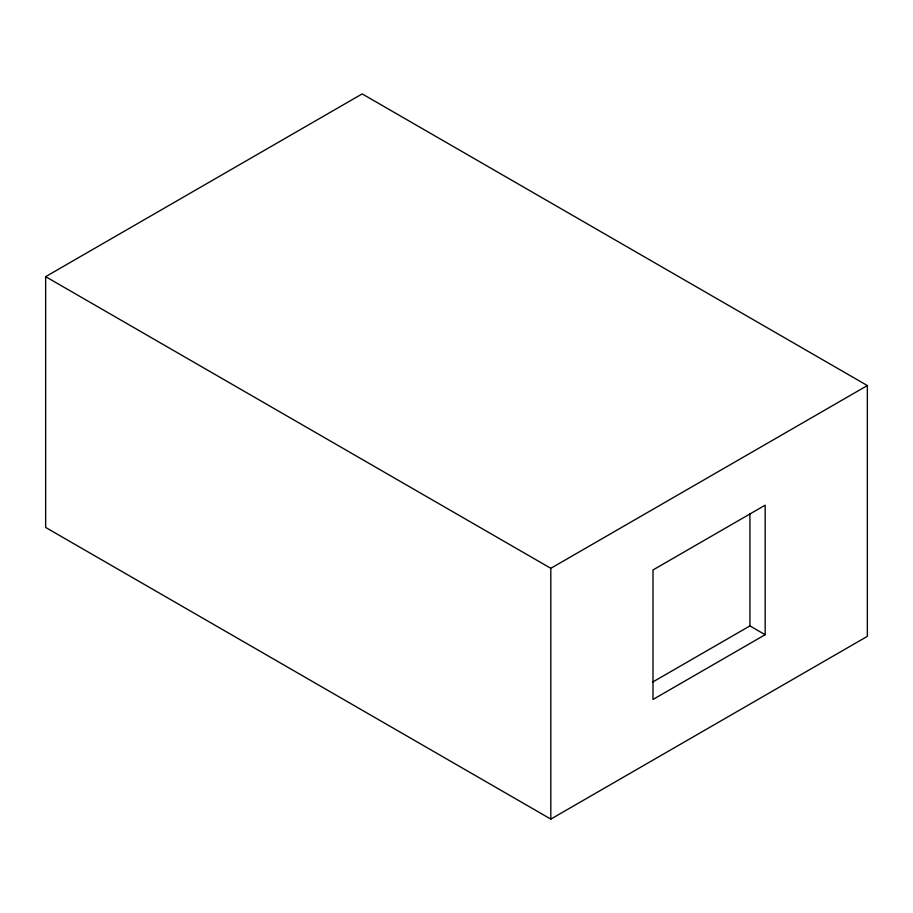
<?xml version="1.0" encoding="UTF-8"?>
<svg xmlns="http://www.w3.org/2000/svg" width="913" height="913" viewBox="0 0 913 913"><rect width="100%" height="100%" fill="white"/><g stroke="black" fill="none" stroke-linecap="round" stroke-linejoin="round"><path stroke-width="1.37" d="M45.65 276.65L362.187 93.902L867.35 385.548L867.35 636.35L550.813 819.098L45.65 527.452L45.65 276.65L550.813 568.308L867.35 385.548M652.555 682.125L749.927 625.907L765.162 634.706L765.162 505.186L653 569.952L653 699.461L765.162 634.706M749.927 513.471L749.927 625.907M550.813 568.308L550.813 819.098"/></g></svg>
